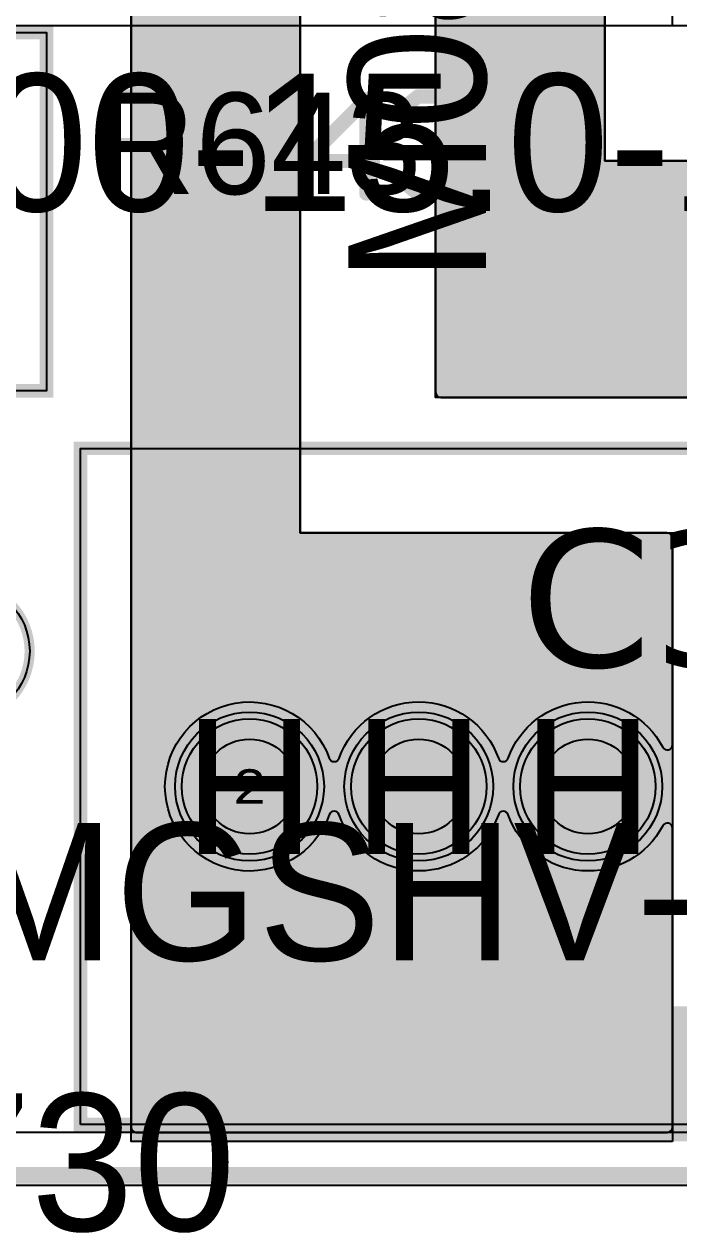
# Model space of a CAD drawing. Extents: x -28 to 199, y -61 to 255.
# Drawn here: x 94.92 to 104.59, y -0.85 to 17.02 of the extents above; entities that cross this region are included whole.
import ezdxf
from ezdxf.enums import TextEntityAlignment as Align

# ---------------------------------------------------------------- set-up
doc = ezdxf.new("R2010")
doc.units = 0
doc.header["$MEASUREMENT"] = 0
for name, color, linetype in [('ASSEMBLY_OUTLINES_TOP', 102, 'CONTINUOUS'), ('ASSEMBLY_PART_NUMBERS_BTM', 191, 'CONTINUOUS'), ('ASSEMBLY_PART_NUMBERS_TOP', 102, 'CONTINUOUS'), ('ASSEMBLY_REF_DES_TOP', 102, 'CONTINUOUS'), ('BOARD_OUTLINE', 10, 'CONTINUOUS'), ('DRILL_DRAWING', 21, 'CONTINUOUS'), ('GENERATED_SILKSCREEN_TOP', 140, 'CONTINUOUS'), ('MANUFACTURING_OUTLINES', 10, 'CONTINUOUS'), ('MOUNTING_HOLE_PADS_LAYER14', 150, 'CONTINUOUS'), ('MOUNTING_HOLE_PADS_LAYER17', 10, 'CONTINUOUS'), ('MOUNTING_HOLE_PADS_LAYER_2', 230, 'CONTINUOUS'), ('MOUNTING_HOLE_PADS_LAYER_3', 81, 'CONTINUOUS'), ('MOUNTING_HOLES_LAYER_2', 42, 'CONTINUOUS'), ('MOUNTING_HOLES_LAYER_3', 42, 'CONTINUOUS'), ('MOUNTING_HOLES_LAYER_BOT21', 42, 'CONTINUOUS'), ('MOUNTING_HOLES_LAYER_TOP', 42, 'CONTINUOUS'), ('PART_HOLES_LAYER_2', 30, 'CONTINUOUS'), ('PART_HOLES_LAYER_3', 30, 'CONTINUOUS'), ('PART_HOLES_LAYER_BOTTOM', 30, 'CONTINUOUS'), ('PART_HOLES_LAYER_TOP', 30, 'CONTINUOUS'), ('PART_PADS_LAYER_2', 230, 'CONTINUOUS'), ('PART_PADS_LAYER_3', 81, 'CONTINUOUS'), ('PART_PADS_LAYER_BOTTOM', 10, 'CONTINUOUS'), ('PART_PADS_LAYER_TOP', 150, 'CONTINUOUS'), ('PIN_NUMBERS_BTM', 8, 'CONTINUOUS'), ('PIN_NUMBERS_TOP', 8, 'CONTINUOUS'), ('PLACEMENT_OUTLINES_TOP', 130, 'CONTINUOUS'), ('PLANE_DATA_LAYER_2', 230, 'CONTINUOUS'), ('PLANE_DATA_LAYER_3', 81, 'CONTINUOUS'), ('PLANE_DATA_LAYER_BOTTOM', 10, 'CONTINUOUS'), ('PLANE_DATA_LAYER_TOP', 150, 'CONTINUOUS'), ('PLANE_SHAPES_LAYER_2', 230, 'CONTINUOUS'), ('PLANE_SHAPES_LAYER_3', 81, 'CONTINUOUS'), ('PLANE_SHAPES_LAYER_BOTTOM', 10, 'CONTINUOUS'), ('PLANE_SHAPES_LAYER_TOP', 150, 'CONTINUOUS'), ('ROUTE_BORDER', 151, 'CONTINUOUS'), ('SILKSCREEN_OUTLINES_TOP', 150, 'CONTINUOUS'), ('SILKSCREEN_REF_DES_TOP', 150, 'CONTINUOUS'), ('SOLDERMASK_PADS_BTM', 12, 'CONTINUOUS'), ('SOLDERMASK_PADS_TOP', 180, 'CONTINUOUS')]:
    doc.layers.add(name, color=color, linetype=linetype)
doc.styles.add('COURIER_NEW', font='COUR.TTF')
doc.styles.add('VERDANA', font='verdana.TTF')
doc.styles.add('VERIBEST_GERBER_0', font='txt')

msp = doc.modelspace()

# ---------------------------------------------------------------- hatches: boundary and pattern name
at = {"layer": 'MOUNTING_HOLES_LAYER_2'}
h = msp.add_hatch(color=256, dxfattribs=at)
edge = h.paths.add_edge_path()
edge.add_arc((100.75, 5.75), 0.7, 0, 360)
h = msp.add_hatch(color=256, dxfattribs=at)
edge = h.paths.add_edge_path()
edge.add_arc((103.25, 5.75), 0.7, 0, 360)
at = {"layer": 'MOUNTING_HOLES_LAYER_3'}
h = msp.add_hatch(color=256, dxfattribs=at)
edge = h.paths.add_edge_path()
edge.add_arc((100.75, 5.75), 0.7, 0, 360)
h = msp.add_hatch(color=256, dxfattribs=at)
edge = h.paths.add_edge_path()
edge.add_arc((103.25, 5.75), 0.7, 0, 360)
at = {"layer": 'MOUNTING_HOLES_LAYER_BOT21'}
h = msp.add_hatch(color=256, dxfattribs=at)
edge = h.paths.add_edge_path()
edge.add_arc((100.75, 5.75), 0.7, 0, 360)
h = msp.add_hatch(color=256, dxfattribs=at)
edge = h.paths.add_edge_path()
edge.add_arc((103.25, 5.75), 0.7, 0, 360)
at = {"layer": 'MOUNTING_HOLES_LAYER_TOP'}
h = msp.add_hatch(color=256, dxfattribs=at)
edge = h.paths.add_edge_path()
edge.add_arc((100.75, 5.75), 0.7, 0, 360)
h = msp.add_hatch(color=256, dxfattribs=at)
edge = h.paths.add_edge_path()
edge.add_arc((103.25, 5.75), 0.7, 0, 360)
at = {"layer": 'PART_HOLES_LAYER_2'}
h = msp.add_hatch(color=256, dxfattribs=at)
edge = h.paths.add_edge_path()
edge.add_arc((98.25, 5.75), 0.7, 0, 360)
at = {"layer": 'PART_HOLES_LAYER_3'}
h = msp.add_hatch(color=256, dxfattribs=at)
edge = h.paths.add_edge_path()
edge.add_arc((98.25, 5.75), 0.7, 0, 360)
at = {"layer": 'PART_HOLES_LAYER_BOTTOM'}
h = msp.add_hatch(color=256, dxfattribs=at)
edge = h.paths.add_edge_path()
edge.add_arc((98.25, 5.75), 0.7, 0, 360)
at = {"layer": 'PART_HOLES_LAYER_TOP'}
h = msp.add_hatch(color=256, dxfattribs=at)
edge = h.paths.add_edge_path()
edge.add_arc((98.25, 5.75), 0.7, 0, 360)
at = {"layer": 'PLANE_DATA_LAYER_2'}
for points in [[(104.5, 9.4238, 0.41421356), (104.4238, 9.5), (99.00001, 9.5, -0.41421356), (99, 9.50001), (99, 22.9238, 0.41421356), (98.9238, 23), (91.50001, 23, -0.41421356), (91.5, 23.00001), (91.5, 32.9238, 0.41421356), (91.4238, 33), (76.5762, 33, 0.41421356), (76.5, 32.9238), (76.5, 20.5762, 0.41421356), (76.5762, 20.5), (96.49999, 20.5, -0.41421356), (96.5, 20.49999), (96.5, 0.7112, 0.41421356), (96.5762, 0.635), (104.4238, 0.635, 0.41421356), (104.5, 0.7112), (104.5, 5.13275, 0.7831157), (104.35636, 5.16821, -0.6540392), (102.07182, 5.33239, 0.70651223), (101.92818, 5.33239, -0.70650779), (99.57182, 5.33239, 0.70651223), (99.42818, 5.33239, -0.84269739), (97, 5.75, -0.84269739), (99.42818, 6.16761, 0.70651223), (99.57182, 6.16761, -0.70650779), (101.92818, 6.16761, 0.70651223), (102.07182, 6.16761, -0.6540392), (104.35636, 6.33179, 0.7831157), (104.5, 6.36725)], [(121, 14.9238, 0.41421356), (120.9238, 15), (103.50001, 15, -0.41421356), (103.5, 15.00001), (103.5, 24.99999, -0.41421356), (103.50001, 25), (109.4238, 25, 0.41421356), (109.5, 25.0762), (109.5, 31.4238, 0.41421356), (109.4238, 31.5), (95.0762, 31.5, 0.41421356), (95, 31.4238), (95, 25.0762, 0.41421356), (95.0762, 25), (100.99999, 25, -0.41421356), (101, 24.99999), (101, 11.5762, 0.41421356), (101.0762, 11.5), (106.99999, 11.5, -0.41421356), (107, 11.49999), (107, 6.36725, 0.7831157), (107.14364, 6.33179, -0.6540392), (109.42818, 6.16761, 0.70651223), (109.57182, 6.16761, -0.70650779), (111.92818, 6.16761, 0.70651223), (112.07182, 6.16761, -0.84269739), (114.5, 5.75, -0.84269739), (112.07182, 5.33239, 0.70651223), (111.92818, 5.33239, -0.70650779), (109.57182, 5.33239, 0.70651223), (109.42818, 5.33239, -0.6540392), (107.14364, 5.16821, 0.7831157), (107, 5.13275), (107, 3.0762, 0.41421356), (107.0762, 3), (120.9238, 3, 0.41421356), (121, 3.0762)]]:
    msp.add_hatch(color=256, dxfattribs=at).paths.add_polyline_path(points, flags=0)
for points in [[(98.25, 5.75), (97.31224, 6.68776)], [(98.25, 5.75), (99.18776, 6.68776)], [(100.75, 5.75), (99.81224, 6.68776)], [(100.75, 5.75), (101.68776, 6.68776)], [(103.25, 5.75), (102.31224, 6.68776)], [(103.25, 5.75), (104.10053, 6.76755)], [(98.25, 5.75), (97.31224, 4.81224)], [(98.25, 5.75), (99.18776, 4.81224)], [(100.75, 5.75), (99.81224, 4.81224)], [(100.75, 5.75), (101.68776, 4.81224)], [(103.25, 5.75), (102.31224, 4.81224)], [(103.25, 5.75), (104.10053, 4.73245)]]:
    msp.add_hatch(color=256, dxfattribs=at).paths.add_polyline_path(points, is_closed=False, flags=0)
at = {"layer": 'PLANE_DATA_LAYER_3'}
for points in [[(104.5, 9.4238, 0.41421356), (104.4238, 9.5), (99.00001, 9.5, -0.41421356), (99, 9.50001), (99, 22.9238, 0.41421356), (98.9238, 23), (91.50001, 23, -0.41421356), (91.5, 23.00001), (91.5, 32.9238, 0.41421356), (91.4238, 33), (76.5762, 33, 0.41421356), (76.5, 32.9238), (76.5, 20.5762, 0.41421356), (76.5762, 20.5), (96.49999, 20.5, -0.41421356), (96.5, 20.49999), (96.5, 0.7112, 0.41421356), (96.5762, 0.635), (104.4238, 0.635, 0.41421356), (104.5, 0.7112), (104.5, 5.13275, 0.7831157), (104.35636, 5.16821, -0.6540392), (102.07182, 5.33239, 0.70651223), (101.92818, 5.33239, -0.70650779), (99.57182, 5.33239, 0.70651223), (99.42818, 5.33239, -0.84269739), (97, 5.75, -0.84269739), (99.42818, 6.16761, 0.70651223), (99.57182, 6.16761, -0.70650779), (101.92818, 6.16761, 0.70651223), (102.07182, 6.16761, -0.6540392), (104.35636, 6.33179, 0.7831157), (104.5, 6.36725)], [(121, 14.9238, 0.41421356), (120.9238, 15), (103.50001, 15, -0.41421356), (103.5, 15.00001), (103.5, 24.99999, -0.41421356), (103.50001, 25), (109.4238, 25, 0.41421356), (109.5, 25.0762), (109.5, 31.4238, 0.41421356), (109.4238, 31.5), (95.0762, 31.5, 0.41421356), (95, 31.4238), (95, 25.0762, 0.41421356), (95.0762, 25), (100.99999, 25, -0.41421356), (101, 24.99999), (101, 11.5762, 0.41421356), (101.0762, 11.5), (106.99999, 11.5, -0.41421356), (107, 11.49999), (107, 6.36725, 0.7831157), (107.14364, 6.33179, -0.6540392), (109.42818, 6.16761, 0.70651223), (109.57182, 6.16761, -0.70650779), (111.92818, 6.16761, 0.70651223), (112.07182, 6.16761, -0.84269739), (114.5, 5.75, -0.84269739), (112.07182, 5.33239, 0.70651223), (111.92818, 5.33239, -0.70650779), (109.57182, 5.33239, 0.70651223), (109.42818, 5.33239, -0.6540392), (107.14364, 5.16821, 0.7831157), (107, 5.13275), (107, 3.0762, 0.41421356), (107.0762, 3), (120.9238, 3, 0.41421356), (121, 3.0762)]]:
    msp.add_hatch(color=256, dxfattribs=at).paths.add_polyline_path(points, flags=0)
for points in [[(98.25, 5.75), (97.31224, 6.68776)], [(98.25, 5.75), (99.18776, 6.68776)], [(100.75, 5.75), (99.81224, 6.68776)], [(100.75, 5.75), (101.68776, 6.68776)], [(103.25, 5.75), (102.31224, 6.68776)], [(103.25, 5.75), (104.10053, 6.76755)], [(98.25, 5.75), (97.31224, 4.81224)], [(98.25, 5.75), (99.18776, 4.81224)], [(100.75, 5.75), (99.81224, 4.81224)], [(100.75, 5.75), (101.68776, 4.81224)], [(103.25, 5.75), (102.31224, 4.81224)], [(103.25, 5.75), (104.10053, 4.73245)]]:
    msp.add_hatch(color=256, dxfattribs=at).paths.add_polyline_path(points, is_closed=False, flags=0)
at = {"layer": 'PLANE_DATA_LAYER_BOTTOM'}
msp.add_hatch(color=256, dxfattribs=at).paths.add_polyline_path([(104.5, 9.4238, 0.41421356), (104.4238, 9.5), (99.00001, 9.5, -0.41421356), (99, 9.50001), (99, 22.9238, 0.41421356), (98.9238, 23), (91.50001, 23, -0.41421356), (91.5, 23.00001), (91.5, 32.9238, 0.41421356), (91.4238, 33), (76.5762, 33, 0.41421356), (76.5, 32.9238), (76.5, 30.28422, 0.58236941), (76.61529, 30.21881, -0.13547442), (77, 30.325), (89, 30.325, -0.41421356), (89.75, 29.575), (89.75, 26.575, -0.41421356), (89, 25.825), (77, 25.825, -0.13547442), (76.61529, 25.93119, 0.58236941), (76.5, 25.86577), (76.5, 20.5762, 0.41421356), (76.5762, 20.5), (96.49999, 20.5, -0.41421356), (96.5, 20.49999), (96.5, 0.7112, 0.41421356), (96.5762, 0.635), (104.4238, 0.635, 0.41421356), (104.5, 0.7112), (104.5, 5.13275, 0.7831157), (104.35636, 5.16821, -0.6540392), (102.07182, 5.33239, 0.70651223), (101.92818, 5.33239, -0.70650779), (99.57182, 5.33239, 0.70651223), (99.42818, 5.33239, -0.84269739), (97, 5.75, -0.84269739), (99.42818, 6.16761, 0.70651223), (99.57182, 6.16761, -0.70650779), (101.92818, 6.16761, 0.70651223), (102.07182, 6.16761, -0.6540392), (104.35636, 6.33179, 0.7831157), (104.5, 6.36725)], flags=0)
h = msp.add_hatch(color=256, dxfattribs=at)
h.paths.add_polyline_path([(169.5, 10.5762, -0.41421356), (169.4238, 10.5), (159.50001, 10.5, 0.41421356), (159.5, 10.49999), (159.5, 0.7112, -0.41421356), (159.4238, 0.635), (134.0762, 0.635, -0.41421356), (134, 0.7112), (134, 5.99999, 0.41421356), (133.99999, 6), (127.50001, 6, 0.41421356), (127.5, 5.99999), (127.5, 3.0762, -0.41421356), (127.4238, 3), (107.0762, 3, -0.41421356), (107, 3.0762), (107, 5.13275, -0.7831157), (107.14364, 5.16821, 0.6540392), (109.42818, 5.33239, -0.70651223), (109.57182, 5.33239, 0.70650779), (111.92818, 5.33239, -0.70651223), (112.07182, 5.33239, 5.81449095), (112.07182, 6.16761, -0.70651223), (111.92818, 6.16761, 0.70650779), (109.57182, 6.16761, -0.70651223), (109.42818, 6.16761, 0.6540392), (107.14364, 6.33179, -0.7831157), (107, 6.36725), (107, 11.49999, 0.41421356), (106.99999, 11.5), (101.0762, 11.5, -0.41421356), (101, 11.5762), (101, 24.99999, 0.41421356), (100.99999, 25), (95.0762, 25, -0.41421356), (95, 25.0762), (95, 31.4238, -0.41421356), (95.0762, 31.5), (109.4238, 31.5, -0.41421356), (109.5, 31.4238), (109.5, 25.0762, -0.41421356), (109.4238, 25), (103.50001, 25, 0.41421356), (103.5, 24.99999), (103.5, 15.00001, 0.41421356), (103.50001, 15), (120.9238, 15, -0.41421356), (121, 14.9238), (121, 8.50001, 0.41421356), (121.00001, 8.5), (145.49999, 8.5, 0.41421356), (145.5, 8.50001), (145.5, 16.43711, -0.22944129), (145.52896, 16.4969, 0.22944353), (145.7, 16.85), (145.7, 19.15, 0.22944353), (145.52896, 19.5031, -0.22944129), (145.5, 19.56289), (145.5, 22.9238, -0.41421356), (145.5762, 23), (148.03159, 23, -0.75719478), (148.07136, 22.85881, 1.70670392), (150.05, 21.75), (150.05, 21.75, 0.3457374), (149.05814, 23.01295, -0.34573566), (149, 23.08698), (149, 27.4238, -0.41421356), (149.0762, 27.5), (169.4238, 27.5, -0.41421356), (169.5, 27.4238)], flags=0)
h.paths.add_polyline_path([(108.25, 26.075, 0.41421356), (109, 26.825), (109, 29.825, 0.41421356), (108.25, 30.575), (96.25, 30.575, 0.41421356), (95.5, 29.825), (95.5, 26.825, 0.41421356), (96.25, 26.075)], flags=0)
h.paths.add_polyline_path([(150.6, 12.75, -1), (153.9, 12.75, -1)], flags=0)
h.paths.add_polyline_path([(153.56655, 18.31621, 3.77658423), (151.93345, 18.31621, -0.58129123), (151.93345, 18.18379, 3.77658423), (153.56655, 18.18379, -0.58129123)], flags=0)
h.paths.add_polyline_path([(155.1, 2.75, -1), (158.4, 2.75, -1)], flags=0)
h.paths.add_polyline_path([(155.1, 12.75, -1), (158.4, 12.75, -1)], flags=0)
for points in [[(98.25, 5.75), (97.31224, 6.68776)], [(98.25, 5.75), (99.18776, 6.68776)], [(100.75, 5.75), (99.81224, 6.68776)], [(100.75, 5.75), (101.68776, 6.68776)], [(103.25, 5.75), (102.31224, 6.68776)], [(103.25, 5.75), (104.10053, 6.76755)], [(98.25, 5.75), (97.31224, 4.81224)], [(98.25, 5.75), (99.18776, 4.81224)], [(100.75, 5.75), (99.81224, 4.81224)], [(100.75, 5.75), (101.68776, 4.81224)], [(103.25, 5.75), (102.31224, 4.81224)], [(103.25, 5.75), (104.10053, 4.73245)]]:
    msp.add_hatch(color=256, dxfattribs=at).paths.add_polyline_path(points, is_closed=False, flags=0)
at = {"layer": 'PLANE_DATA_LAYER_TOP'}
h = msp.add_hatch(color=256, dxfattribs=at)
h.paths.add_polyline_path([(141, 0.7112, -0.41421356), (140.9238, 0.635), (96.5762, 0.635, -0.41421356), (96.5, 0.7112), (96.5, 20.99999, 0.41421356), (96.49999, 21), (76.5762, 21, -0.41421356), (76.5, 21.0762), (76.5, 32.9238, -0.41421356), (76.5762, 33), (91.4238, 33, -0.41421356), (91.5, 32.9238), (91.5, 23.00001, 0.41421356), (91.50001, 23), (98.9238, 23, -0.41421356), (99, 22.9238), (99, 9.50001, 0.41421356), (99.00001, 9.5), (104.4238, 9.5, -0.41421356), (104.5, 9.4238), (104.5, 6.36725, -0.7831157), (104.35636, 6.33179, 0.6540392), (102.07182, 6.16761, -0.70651223), (101.92818, 6.16761, 0.70650779), (99.57182, 6.16761, -0.70651223), (99.42818, 6.16761, 5.81449095), (99.42818, 5.33239, -0.70651223), (99.57182, 5.33239, 0.70650779), (101.92818, 5.33239, -0.70651223), (102.07182, 5.33239, 0.6540392), (104.35636, 5.16821, -0.7831157), (104.5, 5.13275), (104.5, 2.50001, 0.41421356), (104.50001, 2.5), (128.49999, 2.5, 0.41421356), (128.5, 2.50001), (128.5, 12.49999, 0.41421356), (128.49999, 12.5), (123.0762, 12.5, -0.41421356), (123, 12.5762), (123, 27.4238, -0.41421356), (123.0762, 27.5), (137.4238, 27.5, -0.41421356), (137.5, 27.4238), (137.5, 23.50001, 0.41421356), (137.50001, 23.5), (140.9238, 23.5, -0.41421356), (141, 23.4238)], flags=0)
h.paths.add_polyline_path([(129.1, 2.75, -1), (132.4, 2.75, -1)], flags=0)
h.paths.add_polyline_path([(131.75, 11.1, 0.41421356), (132.4, 11.75), (132.4, 13.75, 0.41421356), (131.75, 14.4), (129.75, 14.4, 0.41421356), (129.1, 13.75), (129.1, 11.75, 0.41421356), (129.75, 11.1)], flags=0)
h.paths.add_polyline_path([(135.56655, 18.31621, 3.77658423), (133.93345, 18.31621, -0.58129123), (133.93345, 18.18379, 3.77658423), (135.56655, 18.18379, -0.58129123)], flags=0)
h.paths.add_polyline_path([(133.6, 12.75, -1), (136.9, 12.75, -1)], flags=0)
h.paths.add_polyline_path([(137.45, 21.75, -1), (140.05, 21.75, -1)], flags=0)
msp.add_hatch(color=256, dxfattribs=at).paths.add_polyline_path([(121, 14.9238, 0.41421356), (120.9238, 15), (103.50001, 15, -0.41421356), (103.5, 15.00001), (103.5, 24.99999, -0.41421356), (103.50001, 25), (109.4238, 25, 0.41421356), (109.5, 25.0762), (109.5, 31.4238, 0.41421356), (109.4238, 31.5), (95.0762, 31.5, 0.41421356), (95, 31.4238), (95, 25.0762, 0.41421356), (95.0762, 25), (100.99999, 25, -0.41421356), (101, 24.99999), (101, 11.5762, 0.41421356), (101.0762, 11.5), (106.99999, 11.5, -0.41421356), (107, 11.49999), (107, 6.36725, 0.7831157), (107.14364, 6.33179, -0.6540392), (109.42818, 6.16761, 0.70651223), (109.57182, 6.16761, -0.70650779), (111.92818, 6.16761, 0.70651223), (112.07182, 6.16761, -0.84269739), (114.5, 5.75, -0.278556), (113.83179, 4.64364, 0.27855431), (113.79105, 4.5762, 0.41421356), (113.86725, 4.5), (120.9238, 4.5, 0.41421356), (121, 4.5762)], flags=0)
for points in [[(98.25, 5.75), (97.31224, 6.68776)], [(98.25, 5.75), (99.18776, 6.68776)], [(100.75, 5.75), (99.81224, 6.68776)], [(100.75, 5.75), (101.68776, 6.68776)], [(103.25, 5.75), (102.31224, 6.68776)], [(103.25, 5.75), (104.10053, 6.76755)], [(98.25, 5.75), (97.31224, 4.81224)], [(98.25, 5.75), (99.18776, 4.81224)], [(100.75, 5.75), (99.81224, 4.81224)], [(100.75, 5.75), (101.68776, 4.81224)], [(103.25, 5.75), (102.31224, 4.81224)], [(103.25, 5.75), (104.10053, 4.73245)]]:
    msp.add_hatch(color=256, dxfattribs=at).paths.add_polyline_path(points, is_closed=False, flags=0)
at = {"layer": 'PLANE_SHAPES_LAYER_2'}
for points in [[(104.5, 0.5), (96.5, 0.5), (96.5, 20.5), (76.5, 20.5), (76.5, 33), (91.5, 33), (91.5, 23), (99, 23), (99, 9.5), (104.5, 9.5)], [(121, 3), (107, 3), (107, 11.5), (101, 11.5), (101, 25), (95, 25), (95, 31.5), (109.5, 31.5), (109.5, 25), (103.5, 25), (103.5, 15), (121, 15)]]:
    msp.add_hatch(color=256, dxfattribs=at).paths.add_polyline_path(points, flags=0)
at = {"layer": 'PLANE_SHAPES_LAYER_3'}
for points in [[(104.5, 0.5), (96.5, 0.5), (96.5, 20.5), (76.5, 20.5), (76.5, 33), (91.5, 33), (91.5, 23), (99, 23), (99, 9.5), (104.5, 9.5)], [(121, 3), (107, 3), (107, 11.5), (101, 11.5), (101, 25), (95, 25), (95, 31.5), (109.5, 31.5), (109.5, 25), (103.5, 25), (103.5, 15), (121, 15)]]:
    msp.add_hatch(color=256, dxfattribs=at).paths.add_polyline_path(points, flags=0)
at = {"layer": 'PLANE_SHAPES_LAYER_BOTTOM'}
for points in [[(104.5, 0.5), (96.5, 0.5), (96.5, 20.5), (76.5, 20.5), (76.5, 33), (91.5, 33), (91.5, 23), (99, 23), (99, 9.5), (104.5, 9.5)], [(121, 8.5), (107, 8.5), (107, 11.5), (101, 11.5), (101, 25), (95, 25), (95, 31.5), (109.5, 31.5), (109.5, 25), (103.5, 25), (103.5, 15), (121, 15)]]:
    msp.add_hatch(color=256, dxfattribs=at).paths.add_polyline_path(points, flags=0)
at = {"layer": 'PLANE_SHAPES_LAYER_TOP'}
for points in [[(104.5, 0.5), (96.5, 0.5), (96.5, 21), (76.5, 21), (76.5, 33), (91.5, 33), (91.5, 23), (99, 23), (99, 9.5), (104.5, 9.5)], [(121, 4.5), (107, 4.5), (107, 11.5), (101, 11.5), (101, 25), (95, 25), (95, 31.5), (109.5, 31.5), (109.5, 25), (103.5, 25), (103.5, 15), (121, 15)]]:
    msp.add_hatch(color=256, dxfattribs=at).paths.add_polyline_path(points, flags=0)

# ---------------------------------------------------------------- linework, layer by layer
at = {"layer": 'ASSEMBLY_OUTLINES_TOP'}
for points in [[(26.5, 17), (26.5, 102), (111.5, 102), (111.5, 17)], [(104.5, 17), (104.5, 24), (111.5, 24), (111.5, 17)]]:
    msp.add_lwpolyline(points, close=True, dxfattribs=at)
at = {"layer": 'ASSEMBLY_OUTLINES_TOP', "const_width": 0.2}
for points in [[(79.25, 11.6), (79.25, 16.9), (95.25, 16.9), (95.25, 11.6)], [(95.75, 0.75), (95.75, 10.75), (115.75, 10.75), (115.75, 0.75)]]:
    msp.add_lwpolyline(points, close=True, dxfattribs=at)
at = {"layer": 'BOARD_OUTLINE', "const_width": 0.25}
msp.add_lwpolyline([(0, 1.5), (0, 253.5, -0.41421356), (1.5, 255), (168.5, 255, -0.41421356), (170, 253.5), (170, 1.5, -0.41421356), (168.5, 0), (1.5, 0, -0.41421356)], format="xyb", close=True, dxfattribs=at)
at = {"layer": 'GENERATED_SILKSCREEN_TOP', "const_width": 0.15}
for points in [[(79.25, 11.6), (79.25, 16.9), (95.25, 16.9), (95.25, 11.6)], [(95.75, 0.75), (95.75, 10.75), (115.75, 10.75), (115.75, 0.75)]]:
    msp.add_lwpolyline(points, close=True, dxfattribs=at)
for points in [[(97.2645, 15.4145), (97.269, 15.4175), (97.2705, 15.425), (97.275, 15.4325), (97.275, 15.44), (97.275, 15.749), (97.275, 15.7565), (97.2705, 15.761), (97.2705, 15.7655), (97.269, 15.767), (97.2675, 15.7685), (97.2645, 15.7715), (97.0095, 15.9785), (97.002, 15.9815), (96.996, 15.983), (96.99, 15.9845), (96.234, 15.9845), (96.2205, 15.9815), (96.2115, 15.974), (96.204, 15.965), (96.201, 15.9545), (96.201, 14.5145), (96.204, 14.5025), (96.2115, 14.495), (96.2205, 14.4905), (96.231, 14.489), (96.243, 14.4905), (96.2535, 14.495), (96.261, 14.5025), (96.264, 14.5145), (96.264, 15.2045), (96.969, 15.2045), (97.215, 14.5055), (97.221, 14.495), (97.2315, 14.489), (97.2435, 14.4875), (97.2525, 14.4905), (97.2615, 14.495), (97.269, 14.5025), (97.2735, 14.513), (97.2705, 14.525), (97.0245, 15.224), (97.2645, 15.4145)], [(96.264, 15.923), (96.981, 15.923), (97.215, 15.734), (97.215, 15.455), (96.981, 15.2645), (96.264, 15.2645), (96.264, 15.923)], [(98.4285, 15.9785), (98.6805, 15.773), (98.688, 15.7655), (98.6895, 15.7535), (98.688, 15.7445), (98.685, 15.737), (98.6805, 15.731), (98.673, 15.725), (98.6655, 15.7205), (98.658, 15.719), (98.6505, 15.719), (98.6445, 15.7235), (98.3985, 15.923), (97.9125, 15.923), (97.6815, 15.734), (97.6815, 15.1955), (97.8855, 15.362), (97.8915, 15.3635), (97.8945, 15.365), (97.896, 15.365), (97.896, 15.3665), (97.9035, 15.368), (98.409, 15.368), (98.415, 15.3665), (98.415, 15.365), (98.418, 15.365), (98.4225, 15.3635), (98.427, 15.362), (98.6805, 15.158), (98.682, 15.1535), (98.685, 15.152), (98.6865, 15.1505), (98.6865, 15.1475), (98.6895, 15.137), (98.691, 15.1325), (98.691, 14.72), (98.6895, 14.7125), (98.6865, 14.7065), (98.685, 14.7005), (98.6805, 14.696), (98.4285, 14.4905), (98.421, 14.4875), (98.4195, 14.486), (98.4165, 14.486), (98.4135, 14.4845), (98.412, 14.4845), (98.409, 14.4845), (97.9035, 14.4845), (97.8975, 14.486), (97.8915, 14.4875), (97.8855, 14.4905), (97.6335, 14.696), (97.6305, 14.699), (97.6275, 14.7005), (97.6245, 14.705), (97.6215, 14.7155), (97.62, 14.72), (97.62, 15.749), (97.6215, 15.7565), (97.6245, 15.7625), (97.6275, 15.7655), (97.6305, 15.7685), (97.6335, 15.773), (97.8855, 15.9785), (97.8915, 15.98), (97.896, 15.9815), (97.8975, 15.983), (97.9035, 15.9845), (98.409, 15.9845), (98.415, 15.983), (98.4165, 15.983), (98.418, 15.9815), (98.4225, 15.98), (98.4285, 15.9785)], [(99.948, 14.5145), (99.9495, 14.5025), (99.957, 14.495), (99.9675, 14.4905), (99.978, 14.489), (99.9885, 14.4905), (99.9975, 14.495), (100.005, 14.5025), (100.008, 14.5145), (100.008, 14.969), (100.0785, 14.969), (100.089, 14.972), (100.098, 14.978), (100.1025, 14.9885), (100.104, 14.999), (100.1025, 15.011), (100.098, 15.0215), (100.089, 15.029), (100.0785, 15.0305), (100.008, 15.0305), (100.008, 15.9125), (100.0065, 15.92), (100.002, 15.926), (99.996, 15.932), (99.9885, 15.9365), (99.9795, 15.9395), (99.9705, 15.941), (99.963, 15.9395), (99.9555, 15.9335), (99.045, 15.023), (99.039, 15.014), (99.036, 15.005), (99.0375, 14.996), (99.0435, 14.9855), (99.0465, 14.978), (99.0525, 14.9735), (99.0585, 14.9705), (99.066, 14.969), (99.948, 14.969), (99.948, 14.5145)], [(99.141, 15.0305), (99.948, 15.8345), (99.948, 15.0305), (99.141, 15.0305)], [(100.7205, 14.4905), (100.467, 14.696), (100.4595, 14.7035), (100.458, 14.7125), (100.4595, 14.723), (100.4655, 14.7335), (100.473, 14.741), (100.482, 14.747), (100.4925, 14.7485), (100.503, 14.7455), (100.7475, 14.546), (101.232, 14.546), (101.466, 14.735), (101.466, 15.014), (101.235, 15.2045), (100.986, 15.2045), (100.974, 15.2075), (100.9665, 15.2135), (100.962, 15.224), (100.9605, 15.2345), (100.962, 15.245), (100.9665, 15.254), (100.974, 15.2615), (100.986, 15.2645), (101.235, 15.2645), (101.466, 15.455), (101.466, 15.734), (101.232, 15.923), (100.7475, 15.923), (100.503, 15.7235), (100.4925, 15.7205), (100.482, 15.722), (100.473, 15.7265), (100.4655, 15.7355), (100.4595, 15.7445), (100.458, 15.755), (100.4595, 15.7655), (100.467, 15.773), (100.7205, 15.9785), (100.725, 15.98), (100.7295, 15.9815), (100.731, 15.983), (100.737, 15.9845), (101.2425, 15.9845), (101.25, 15.983), (101.253, 15.9815), (101.2575, 15.98), (101.262, 15.9785), (101.5155, 15.773), (101.52, 15.7655), (101.5215, 15.7595), (101.5245, 15.755), (101.526, 15.749), (101.526, 15.44), (101.5245, 15.4355), (101.5215, 15.425), (101.52, 15.4175), (101.5155, 15.4145), (101.295, 15.2345), (101.5155, 15.0545), (101.517, 15.0515), (101.52, 15.0485), (101.5215, 15.047), (101.5215, 15.044), (101.5245, 15.0335), (101.526, 15.029), (101.526, 14.72), (101.5245, 14.7125), (101.5215, 14.7065), (101.52, 14.7005), (101.5155, 14.696), (101.262, 14.4905), (101.256, 14.4875), (101.2545, 14.486), (101.25, 14.486), (101.2485, 14.4845), (101.247, 14.4845), (101.2425, 14.4845), (100.737, 14.4845), (100.731, 14.486), (100.725, 14.4875), (100.7205, 14.4905)], [(97.6815, 15.1175), (97.6815, 14.735), (97.9125, 14.546), (98.397, 14.546), (98.631, 14.735), (98.631, 15.1175), (98.397, 15.308), (97.9125, 15.308), (97.6815, 15.1175)]]:
    msp.add_lwpolyline(points, dxfattribs=at)
msp.add_lwpolyline([(93, 7.75, -1), (95, 7.75, -1)], format="xyb", close=True, dxfattribs=at)
at = {"layer": 'MANUFACTURING_OUTLINES'}
msp.add_lwpolyline([(170.15041, 1.5, -0.41421356), (168.5, -0.15041), (1.5, -0.15041, -0.41421356), (-0.15041, 1.5), (-0.15041, 253.5, -0.41421356), (1.5, 255.15041), (168.5, 255.15041, -0.41421356), (170.15041, 253.5)], format="xyb", close=True, dxfattribs=at)
at = {"layer": 'MOUNTING_HOLE_PADS_LAYER14'}
for centre in [(100.75, 5.75), (103.25, 5.75)]:
    msp.add_circle(centre, 1, dxfattribs=at)
at = {"layer": 'MOUNTING_HOLE_PADS_LAYER17'}
for centre in [(100.75, 5.75), (103.25, 5.75)]:
    msp.add_circle(centre, 1, dxfattribs=at)
at = {"layer": 'MOUNTING_HOLE_PADS_LAYER_2'}
for centre in [(100.75, 5.75), (103.25, 5.75)]:
    msp.add_circle(centre, 1, dxfattribs=at)
at = {"layer": 'MOUNTING_HOLE_PADS_LAYER_3'}
for centre in [(100.75, 5.75), (103.25, 5.75)]:
    msp.add_circle(centre, 1, dxfattribs=at)
at = {"layer": 'MOUNTING_HOLES_LAYER_2'}
for centre in [(100.75, 5.75), (103.25, 5.75)]:
    msp.add_circle(centre, 0.7, dxfattribs=at)
at = {"layer": 'MOUNTING_HOLES_LAYER_3'}
for centre in [(100.75, 5.75), (103.25, 5.75)]:
    msp.add_circle(centre, 0.7, dxfattribs=at)
at = {"layer": 'MOUNTING_HOLES_LAYER_BOT21'}
for centre in [(100.75, 5.75), (103.25, 5.75)]:
    msp.add_circle(centre, 0.7, dxfattribs=at)
at = {"layer": 'MOUNTING_HOLES_LAYER_TOP'}
for centre in [(100.75, 5.75), (103.25, 5.75)]:
    msp.add_circle(centre, 0.7, dxfattribs=at)
at = {"layer": 'PART_HOLES_LAYER_2'}
msp.add_circle((98.25, 5.75), 0.7, dxfattribs=at)
at = {"layer": 'PART_HOLES_LAYER_3'}
msp.add_circle((98.25, 5.75), 0.7, dxfattribs=at)
at = {"layer": 'PART_HOLES_LAYER_BOTTOM'}
msp.add_circle((98.25, 5.75), 0.7, dxfattribs=at)
at = {"layer": 'PART_HOLES_LAYER_TOP'}
msp.add_circle((98.25, 5.75), 0.7, dxfattribs=at)
at = {"layer": 'PART_PADS_LAYER_2'}
msp.add_circle((98.25, 5.75), 1, dxfattribs=at)
at = {"layer": 'PART_PADS_LAYER_3'}
msp.add_circle((98.25, 5.75), 1, dxfattribs=at)
at = {"layer": 'PART_PADS_LAYER_BOTTOM'}
msp.add_circle((98.25, 5.75), 1, dxfattribs=at)
at = {"layer": 'PART_PADS_LAYER_TOP'}
msp.add_circle((98.25, 5.75), 1, dxfattribs=at)
at = {"layer": 'PLACEMENT_OUTLINES_TOP'}
msp.add_lwpolyline([(95.75, 0.75), (95.75, 10.75), (115.75, 10.75), (115.75, 0.75)], close=True, dxfattribs=at)
msp.add_circle((94, 7.75), 1, dxfattribs=at)
at = {"layer": 'PLANE_DATA_LAYER_2'}
for points in [[(101, 24.99999), (101, 11.5762, 0.41421356), (101.0762, 11.5), (106.99999, 11.5, -0.41421356), (107, 11.49999), (107, 6.36725, 0.7831157), (107.14364, 6.33179, -0.6540392), (109.42818, 6.16761, 0.70651223), (109.57182, 6.16761, -0.70650779), (111.92818, 6.16761, 0.70651223), (112.07182, 6.16761, -0.84269739), (114.5, 5.75, -0.84269739), (112.07182, 5.33239, 0.70651223), (111.92818, 5.33239, -0.70650779), (109.57182, 5.33239, 0.70651223), (109.42818, 5.33239, -0.6540392), (107.14364, 5.16821, 0.7831157), (107, 5.13275), (107, 3.0762, 0.41421356), (107.0762, 3), (120.9238, 3, 0.41421356)], [(120.9238, 15), (103.50001, 15, -0.41421356), (103.5, 15.00001), (103.5, 24.99999, -0.41421356)], [(96.5, 20.49999), (96.5, 0.7112, 0.41421356), (96.5762, 0.635), (104.4238, 0.635, 0.41421356), (104.5, 0.7112), (104.5, 5.13275, 0.7831157), (104.35636, 5.16821, -0.6540392), (102.07182, 5.33239, 0.70651223), (101.92818, 5.33239, -0.70650779), (99.57182, 5.33239, 0.70651223), (99.42818, 5.33239, -0.84269739), (97, 5.75, -0.84269739), (99.42818, 6.16761, 0.70651223), (99.57182, 6.16761, -0.70650779), (101.92818, 6.16761, 0.70651223), (102.07182, 6.16761, -0.6540392), (104.35636, 6.33179, 0.7831157), (104.5, 6.36725), (104.5, 9.4238, 0.41421356), (104.4238, 9.5), (99.00001, 9.5, -0.41421356), (99, 9.50001), (99, 22.9238, 0.41421356)]]:
    msp.add_lwpolyline(points, format="xyb", dxfattribs=at)
at = {"layer": 'PLANE_DATA_LAYER_2', "const_width": 0.5}
for points in [[(103.25, 5.75), (104.10053, 6.76755)], [(98.25, 5.75), (97.31224, 6.68776)], [(98.25, 5.75), (99.18776, 6.68776)], [(100.75, 5.75), (99.81224, 6.68776)], [(100.75, 5.75), (101.68776, 6.68776)], [(103.25, 5.75), (102.31224, 6.68776)], [(98.25, 5.75), (97.31224, 4.81224)], [(98.25, 5.75), (99.18776, 4.81224)], [(100.75, 5.75), (99.81224, 4.81224)], [(100.75, 5.75), (101.68776, 4.81224)], [(103.25, 5.75), (102.31224, 4.81224)], [(103.25, 5.75), (104.10053, 4.73245)]]:
    msp.add_lwpolyline(points, dxfattribs=at)
at = {"layer": 'PLANE_DATA_LAYER_3'}
for points in [[(101, 24.99999), (101, 11.5762, 0.41421356), (101.0762, 11.5), (106.99999, 11.5, -0.41421356), (107, 11.49999), (107, 6.36725, 0.7831157), (107.14364, 6.33179, -0.6540392), (109.42818, 6.16761, 0.70651223), (109.57182, 6.16761, -0.70650779), (111.92818, 6.16761, 0.70651223), (112.07182, 6.16761, -0.84269739), (114.5, 5.75, -0.84269739), (112.07182, 5.33239, 0.70651223), (111.92818, 5.33239, -0.70650779), (109.57182, 5.33239, 0.70651223), (109.42818, 5.33239, -0.6540392), (107.14364, 5.16821, 0.7831157), (107, 5.13275), (107, 3.0762, 0.41421356), (107.0762, 3), (120.9238, 3, 0.41421356)], [(120.9238, 15), (103.50001, 15, -0.41421356), (103.5, 15.00001), (103.5, 24.99999, -0.41421356)], [(96.5, 20.49999), (96.5, 0.7112, 0.41421356), (96.5762, 0.635), (104.4238, 0.635, 0.41421356), (104.5, 0.7112), (104.5, 5.13275, 0.7831157), (104.35636, 5.16821, -0.6540392), (102.07182, 5.33239, 0.70651223), (101.92818, 5.33239, -0.70650779), (99.57182, 5.33239, 0.70651223), (99.42818, 5.33239, -0.84269739), (97, 5.75, -0.84269739), (99.42818, 6.16761, 0.70651223), (99.57182, 6.16761, -0.70650779), (101.92818, 6.16761, 0.70651223), (102.07182, 6.16761, -0.6540392), (104.35636, 6.33179, 0.7831157), (104.5, 6.36725), (104.5, 9.4238, 0.41421356), (104.4238, 9.5), (99.00001, 9.5, -0.41421356), (99, 9.50001), (99, 22.9238, 0.41421356)]]:
    msp.add_lwpolyline(points, format="xyb", dxfattribs=at)
at = {"layer": 'PLANE_DATA_LAYER_3', "const_width": 0.5}
for points in [[(103.25, 5.75), (104.10053, 6.76755)], [(98.25, 5.75), (97.31224, 6.68776)], [(98.25, 5.75), (99.18776, 6.68776)], [(100.75, 5.75), (99.81224, 6.68776)], [(100.75, 5.75), (101.68776, 6.68776)], [(103.25, 5.75), (102.31224, 6.68776)], [(98.25, 5.75), (97.31224, 4.81224)], [(98.25, 5.75), (99.18776, 4.81224)], [(100.75, 5.75), (99.81224, 4.81224)], [(100.75, 5.75), (101.68776, 4.81224)], [(103.25, 5.75), (102.31224, 4.81224)], [(103.25, 5.75), (104.10053, 4.73245)]]:
    msp.add_lwpolyline(points, dxfattribs=at)
at = {"layer": 'PLANE_DATA_LAYER_BOTTOM'}
msp.add_lwpolyline([(96.5, 20.49999), (96.5, 0.7112, 0.41421356), (96.5762, 0.635), (104.4238, 0.635, 0.41421356), (104.5, 0.7112), (104.5, 5.13275, 0.7831157), (104.35636, 5.16821, -0.6540392), (102.07182, 5.33239, 0.70651223), (101.92818, 5.33239, -0.70650779), (99.57182, 5.33239, 0.70651223), (99.42818, 5.33239, -0.84269739), (97, 5.75, -0.84269739), (99.42818, 6.16761, 0.70651223), (99.57182, 6.16761, -0.70650779), (101.92818, 6.16761, 0.70651223), (102.07182, 6.16761, -0.6540392), (104.35636, 6.33179, 0.7831157), (104.5, 6.36725), (104.5, 9.4238, 0.41421356), (104.4238, 9.5), (99.00001, 9.5, -0.41421356), (99, 9.50001), (99, 22.9238, 0.41421356)], format="xyb", dxfattribs=at)
at = {"layer": 'PLANE_DATA_LAYER_BOTTOM', "const_width": 0.5}
for points in [[(103.25, 5.75), (104.10053, 6.76755)], [(98.25, 5.75), (97.31224, 6.68776)], [(98.25, 5.75), (99.18776, 6.68776)], [(100.75, 5.75), (99.81224, 6.68776)], [(100.75, 5.75), (101.68776, 6.68776)], [(103.25, 5.75), (102.31224, 6.68776)], [(98.25, 5.75), (97.31224, 4.81224)], [(98.25, 5.75), (99.18776, 4.81224)], [(100.75, 5.75), (99.81224, 4.81224)], [(100.75, 5.75), (101.68776, 4.81224)], [(103.25, 5.75), (102.31224, 4.81224)], [(103.25, 5.75), (104.10053, 4.73245)]]:
    msp.add_lwpolyline(points, dxfattribs=at)
at = {"layer": 'PLANE_DATA_LAYER_TOP'}
for points in [[(101, 24.99999), (101, 11.5762, 0.41421356), (101.0762, 11.5), (106.99999, 11.5, -0.41421356), (107, 11.49999), (107, 6.36725, 0.7831157), (107.14364, 6.33179, -0.6540392), (109.42818, 6.16761, 0.70651223), (109.57182, 6.16761, -0.70650779), (111.92818, 6.16761, 0.70651223), (112.07182, 6.16761, -0.84269739), (114.5, 5.75, -0.278556), (113.83179, 4.64364, 0.27855431), (113.79105, 4.5762, 0.41421356), (113.86725, 4.5), (120.9238, 4.5, 0.41421356)], [(120.9238, 15), (103.50001, 15, -0.41421356), (103.5, 15.00001), (103.5, 24.99999, -0.41421356)]]:
    msp.add_lwpolyline(points, format="xyb", dxfattribs=at)
at = {"layer": 'PLANE_DATA_LAYER_TOP', "const_width": 0.5}
for points in [[(103.25, 5.75), (104.10053, 6.76755)], [(98.25, 5.75), (97.31224, 6.68776)], [(98.25, 5.75), (99.18776, 6.68776)], [(100.75, 5.75), (99.81224, 6.68776)], [(100.75, 5.75), (101.68776, 6.68776)], [(103.25, 5.75), (102.31224, 6.68776)], [(98.25, 5.75), (97.31224, 4.81224)], [(98.25, 5.75), (99.18776, 4.81224)], [(100.75, 5.75), (99.81224, 4.81224)], [(100.75, 5.75), (101.68776, 4.81224)], [(103.25, 5.75), (102.31224, 4.81224)], [(103.25, 5.75), (104.10053, 4.73245)]]:
    msp.add_lwpolyline(points, dxfattribs=at)
at = {"layer": 'PLANE_SHAPES_LAYER_2'}
for points in [[(104.5, 0.5), (96.5, 0.5), (96.5, 20.5), (76.5, 20.5), (76.5, 33), (91.5, 33), (91.5, 23), (99, 23), (99, 9.5), (104.5, 9.5)], [(121, 3), (107, 3), (107, 11.5), (101, 11.5), (101, 25), (95, 25), (95, 31.5), (109.5, 31.5), (109.5, 25), (103.5, 25), (103.5, 15), (121, 15)]]:
    msp.add_lwpolyline(points, close=True, dxfattribs=at)
at = {"layer": 'PLANE_SHAPES_LAYER_3'}
for points in [[(104.5, 0.5), (96.5, 0.5), (96.5, 20.5), (76.5, 20.5), (76.5, 33), (91.5, 33), (91.5, 23), (99, 23), (99, 9.5), (104.5, 9.5)], [(121, 3), (107, 3), (107, 11.5), (101, 11.5), (101, 25), (95, 25), (95, 31.5), (109.5, 31.5), (109.5, 25), (103.5, 25), (103.5, 15), (121, 15)]]:
    msp.add_lwpolyline(points, close=True, dxfattribs=at)
at = {"layer": 'PLANE_SHAPES_LAYER_BOTTOM'}
for points in [[(104.5, 0.5), (96.5, 0.5), (96.5, 20.5), (76.5, 20.5), (76.5, 33), (91.5, 33), (91.5, 23), (99, 23), (99, 9.5), (104.5, 9.5)], [(121, 8.5), (107, 8.5), (107, 11.5), (101, 11.5), (101, 25), (95, 25), (95, 31.5), (109.5, 31.5), (109.5, 25), (103.5, 25), (103.5, 15), (121, 15)]]:
    msp.add_lwpolyline(points, close=True, dxfattribs=at)
at = {"layer": 'PLANE_SHAPES_LAYER_TOP'}
for points in [[(104.5, 0.5), (96.5, 0.5), (96.5, 21), (76.5, 21), (76.5, 33), (91.5, 33), (91.5, 23), (99, 23), (99, 9.5), (104.5, 9.5)], [(121, 4.5), (107, 4.5), (107, 11.5), (101, 11.5), (101, 25), (95, 25), (95, 31.5), (109.5, 31.5), (109.5, 25), (103.5, 25), (103.5, 15), (121, 15)]]:
    msp.add_lwpolyline(points, close=True, dxfattribs=at)
for points in [[(96.5, 2.5), (104.5, 2.5), (96.5, 9.5), (104.5, 9.5)], [(96.5, 0.5), (128.5, 0.5), (96.5, 2.5), (128.5, 2.5)]]:
    msp.add_solid(points, dxfattribs=at)
at = {"layer": 'ROUTE_BORDER'}
msp.add_lwpolyline([(0.635, 2.135), (0.635, 252.5, -0.41421356), (2.135, 254), (168, 254, -0.41421356), (169.5, 252.5), (169.5, 2.135, -0.41421356), (168, 0.635), (2.135, 0.635, -0.41421356)], format="xyb", close=True, dxfattribs=at)
at = {"layer": 'SILKSCREEN_OUTLINES_TOP'}
for points in [[(79.25, 11.6), (79.25, 16.9), (95.25, 16.9), (95.25, 11.6)], [(95.75, 0.75), (95.75, 10.75), (115.75, 10.75), (115.75, 0.75)]]:
    msp.add_lwpolyline(points, close=True, dxfattribs=at)
msp.add_circle((94, 7.75), 1, dxfattribs=at)
at = {"layer": 'SOLDERMASK_PADS_BTM'}
for centre in [(98.25, 5.75), (100.75, 5.75), (103.25, 5.75)]:
    msp.add_circle(centre, 1.1, dxfattribs=at)
at = {"layer": 'SOLDERMASK_PADS_TOP'}
for centre in [(98.25, 5.75), (100.75, 5.75), (103.25, 5.75)]:
    msp.add_circle(centre, 1.1, dxfattribs=at)

# ---------------------------------------------------------------- texts
at = {"layer": 'ASSEMBLY_PART_NUMBERS_BTM', "style": 'VERIBEST_GERBER_0', "text_generation_flag": 2}
msp.add_text('SRP1770TA-330M', height=2.032, rotation=90, dxfattribs=at).set_placement((99.71, 36), align=Align.TOP_LEFT)
at = {"layer": 'ASSEMBLY_PART_NUMBERS_TOP', "style": 'VERIBEST_GERBER_0'}
for s, p in [('MP9100-15.0-1%', (87.25, 16.29)), ('MGSHV-0_2-D1_6xd0.62', (94, 5.21)), ('8730', (92, 1.21))]:
    msp.add_text(s, height=2.032, dxfattribs=at).set_placement(p, align=Align.TOP_LEFT)
at = {"layer": 'ASSEMBLY_REF_DES_TOP', "style": 'VERDANA'}
msp.add_text('C316', height=2.03, dxfattribs=at).set_placement((102.25, 9.55), align=Align.TOP_LEFT)
at = {"layer": 'DRILL_DRAWING', "style": 'VERIBEST_GERBER_0'}
for p in [(98.25, 5.75), (100.75, 5.75), (103.25, 5.75)]:
    msp.add_text('H', height=2, dxfattribs=at).set_placement(p, align=Align.MIDDLE_CENTER)
at = {"layer": 'PIN_NUMBERS_BTM', "style": 'COURIER_NEW'}
msp.add_text('2', height=0.508, dxfattribs=at).set_placement((98.25, 5.75), align=Align.MIDDLE_CENTER)
at = {"layer": 'PIN_NUMBERS_TOP', "style": 'COURIER_NEW'}
msp.add_text('2', height=0.508, dxfattribs=at).set_placement((98.25, 5.75), align=Align.MIDDLE_CENTER)
at = {"layer": 'SILKSCREEN_REF_DES_TOP', "style": 'VERIBEST_GERBER_0'}
msp.add_text('R643', height=1.5, dxfattribs=at).set_placement((96, 16.01), align=Align.TOP_LEFT)

doc.saveas('drawing.dxf')
